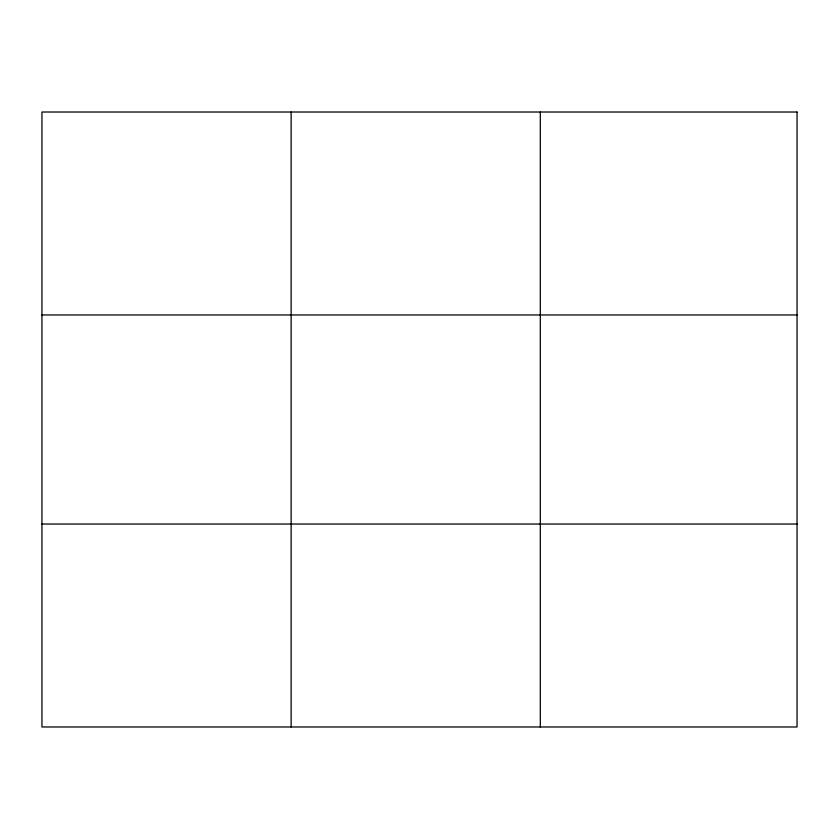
<?xml version="1.0" encoding="UTF-8"?>
<svg xmlns="http://www.w3.org/2000/svg" width="839" height="839" viewBox="0 0 839 839"><rect width="100%" height="100%" fill="white"/><g stroke="black" fill="none" stroke-linecap="round" stroke-linejoin="round"><path stroke-width="1.26" d="M291.133 112.017L291.133 726.983M540.316 112.017L540.316 726.983M41.95 314.961L797.05 314.961M41.95 524.039L797.05 524.039M797.05 112.017L797.05 726.983L41.95 726.983L41.95 112.017L797.05 112.017"/></g></svg>
